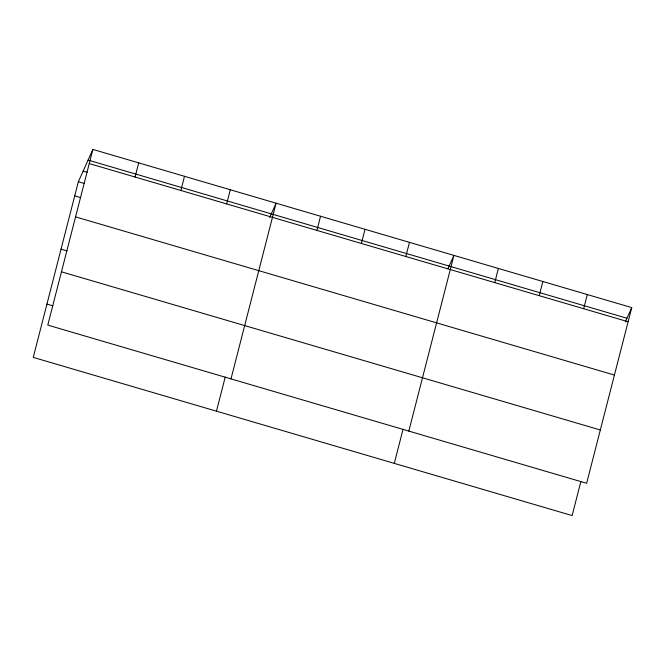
<?xml version="1.0" encoding="UTF-8"?>
<svg xmlns="http://www.w3.org/2000/svg" width="665" height="665" viewBox="0 0 665 665"><rect width="100%" height="100%" fill="white"/><g stroke="black" fill="none" stroke-linecap="round" stroke-linejoin="round"><path stroke-width="1" d="M92.884 149.417L47.78 325.102L586.638 483.289L631.75 307.604L92.884 149.417L78.362 181.711L33.25 357.396L572.116 515.583L580.894 481.385M135.053 177.023L138.686 162.867M180.855 190.473L184.496 176.308M226.657 203.914L230.298 189.758M216.466 411.178L225.244 376.988M230.988 378.884L276.1 203.199L269.657 217.522M316.922 230.414L320.555 216.25M361.378 243.465L365.01 229.3M405.833 256.507L409.465 242.351M394.287 463.38L403.073 429.191M408.817 431.086L453.921 255.402L447.894 268.801M494.743 282.608L498.384 268.452M539.199 295.659L542.84 281.503M583.654 308.71L587.295 294.553M625.308 321.918L631.75 307.604M88.088 160.074L626.954 318.261M89.251 163.582L628.117 321.76M83.15 171.055L87.132 172.227M78.362 181.711L84.33 183.465M74.721 195.876L80.698 197.63M75.561 216.881L614.427 375.06M61.039 249.175L67.007 250.929M61.463 271.802L600.329 429.981M46.932 304.096L52.909 305.85"/></g></svg>
